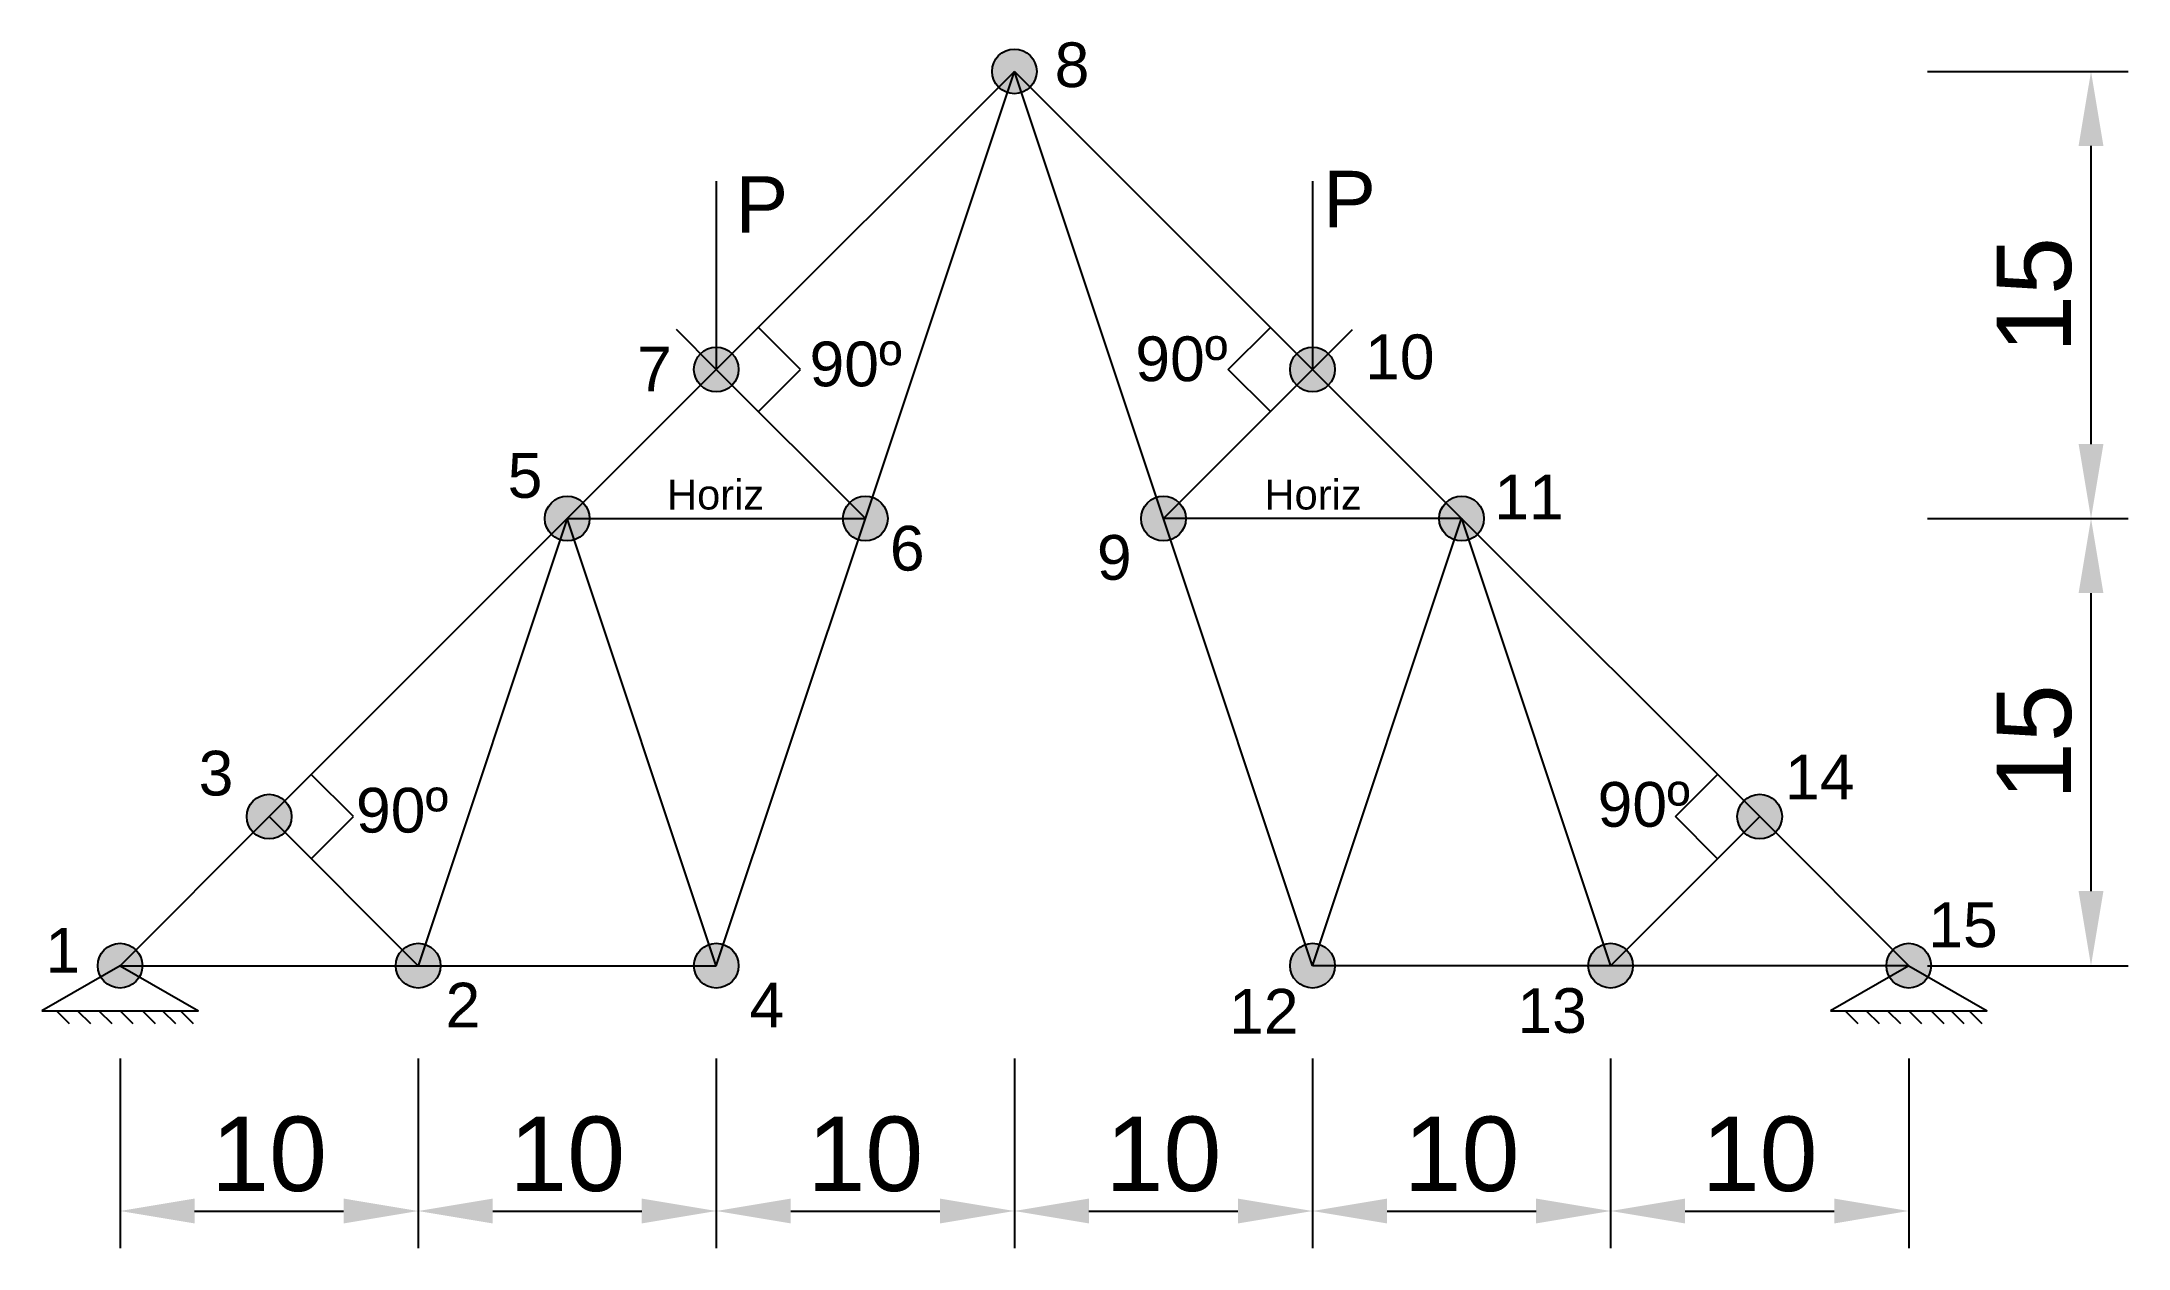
# Model space of a CAD drawing. Header units: millimetres. Extents: x -2.6 to 67.4, y -9.5 to 31.
import ezdxf

# ---------------------------------------------------------------- set-up
doc = ezdxf.new("R2010")
doc.units = ezdxf.units.MM
for name, color, linetype in [('Barras', 5, 'Continuous'), ('Fuerza', 6, 'Continuous'), ('Nodos', 1, 'Continuous'), ('Notaciones', 4, 'Continuous')]:
    doc.layers.add(name, color=color, linetype=linetype)
doc.styles.get("Standard").update_dxf_attribs({"font": 'arial.ttf'})
doc.dimstyles.new('ISO-25', dxfattribs={"dimtxt": 2.5, "dimasz": 2.5, "dimexe": 1.25, "dimexo": 0.625, "dimtad": 1, "dimtxsty": 'Standard', "dimcen": 2.5, "dimadec": 0, "dimazin": 0, "dimtfac": 1, "dimtmove": 0, "dimatfit": 3, "dimfxl": 1, "dimarcsym": 0})

# ---------------------------------------------------------------- blocks, each defined once
blk = doc.blocks.new('ApoyoArticFijo')
for p, q in [((0, 0), (-0.866, -0.5)), ((0, 0), (0.866, -0.5)), ((-0.866, -0.5), (0.866, -0.5)), ((-0.702, -0.5), (-0.561, -0.641)), ((-0.47, -0.5), (-0.328, -0.641)), ((-0.233, -0.5), (-0.092, -0.641)), ((0, -0.5), (0.141, -0.641)), ((0.247, -0.5), (0.389, -0.641)), ((0.47, -0.5), (0.611, -0.641)), ((0.668, -0.5), (0.809, -0.641))]:
    blk.add_line(p, q)
blk = doc.blocks.new('*D2')
at = {"layer": 'Defpoints', "color": 0, "transparency": 16777216}
for p in [(0, -2.486), (10, -2.486), (10, -8.23)]:
    blk.add_point(p, dxfattribs=at)
at = {"layer": 'Notaciones', "color": 0, "lineweight": -2, "transparency": 16777216}
for p, q in [((0, -3.111), (0, -9.48)), ((10, -3.111), (10, -9.48)), ((2.5, -8.23), (7.5, -8.23))]:
    blk.add_line(p, q, dxfattribs=at)
at = {"layer": 'Notaciones', "color": 0, "transparency": 16777216}
for points in [[(2.5, -7.813), (2.5, -8.647), (0, -8.23)], [(7.5, -7.813), (7.5, -8.647), (10, -8.23)]]:
    blk.add_solid(points, dxfattribs=at)
at = {"layer": 'Notaciones', "color": 0, "transparency": 16777216, "insert": (5, -6.329), "char_height": 2.5, "attachment_point": 5}
blk.add_mtext('10', dxfattribs=at)
blk = doc.blocks.new('*D3')
at = {"layer": 'Defpoints', "color": 0, "transparency": 16777216}
for p in [(10, -2.486), (20, -2.486), (20, -8.23)]:
    blk.add_point(p, dxfattribs=at)
at = {"layer": 'Notaciones', "color": 0, "lineweight": -2, "transparency": 16777216}
for p, q in [((10, -3.111), (10, -9.48)), ((20, -3.111), (20, -9.48)), ((12.5, -8.23), (17.5, -8.23))]:
    blk.add_line(p, q, dxfattribs=at)
at = {"layer": 'Notaciones', "color": 0, "transparency": 16777216}
for points in [[(12.5, -7.813), (12.5, -8.647), (10, -8.23)], [(17.5, -7.813), (17.5, -8.647), (20, -8.23)]]:
    blk.add_solid(points, dxfattribs=at)
at = {"layer": 'Notaciones', "color": 0, "transparency": 16777216, "insert": (15, -6.329), "char_height": 2.5, "attachment_point": 5}
blk.add_mtext('10', dxfattribs=at)
blk = doc.blocks.new('*D4')
at = {"layer": 'Defpoints', "color": 0, "transparency": 16777216}
for p in [(20, -2.486), (30, -2.486), (30, -8.23)]:
    blk.add_point(p, dxfattribs=at)
at = {"layer": 'Notaciones', "color": 0, "lineweight": -2, "transparency": 16777216}
for p, q in [((20, -3.111), (20, -9.48)), ((30, -3.111), (30, -9.48)), ((22.5, -8.23), (27.5, -8.23))]:
    blk.add_line(p, q, dxfattribs=at)
at = {"layer": 'Notaciones', "color": 0, "transparency": 16777216}
for points in [[(22.5, -7.813), (22.5, -8.647), (20, -8.23)], [(27.5, -7.813), (27.5, -8.647), (30, -8.23)]]:
    blk.add_solid(points, dxfattribs=at)
at = {"layer": 'Notaciones', "color": 0, "transparency": 16777216, "insert": (25, -6.329), "char_height": 2.5, "attachment_point": 5}
blk.add_mtext('10', dxfattribs=at)
blk = doc.blocks.new('*D5')
at = {"layer": 'Defpoints', "color": 0, "transparency": 16777216}
for p in [(30, -2.486), (40, -2.486), (40, -8.23)]:
    blk.add_point(p, dxfattribs=at)
at = {"layer": 'Notaciones', "color": 0, "lineweight": -2, "transparency": 16777216}
for p, q in [((30, -3.111), (30, -9.48)), ((40, -3.111), (40, -9.48)), ((32.5, -8.23), (37.5, -8.23))]:
    blk.add_line(p, q, dxfattribs=at)
at = {"layer": 'Notaciones', "color": 0, "transparency": 16777216}
for points in [[(32.5, -7.813), (32.5, -8.647), (30, -8.23)], [(37.5, -7.813), (37.5, -8.647), (40, -8.23)]]:
    blk.add_solid(points, dxfattribs=at)
at = {"layer": 'Notaciones', "color": 0, "transparency": 16777216, "insert": (35, -6.329), "char_height": 2.5, "attachment_point": 5}
blk.add_mtext('10', dxfattribs=at)
blk = doc.blocks.new('*D6')
at = {"layer": 'Defpoints', "color": 0, "transparency": 16777216}
for p in [(40, -2.486), (50, -2.486), (50, -8.23)]:
    blk.add_point(p, dxfattribs=at)
at = {"layer": 'Notaciones', "color": 0, "lineweight": -2, "transparency": 16777216}
for p, q in [((40, -3.111), (40, -9.48)), ((50, -3.111), (50, -9.48)), ((42.5, -8.23), (47.5, -8.23))]:
    blk.add_line(p, q, dxfattribs=at)
at = {"layer": 'Notaciones', "color": 0, "transparency": 16777216}
for points in [[(42.5, -7.813), (42.5, -8.647), (40, -8.23)], [(47.5, -7.813), (47.5, -8.647), (50, -8.23)]]:
    blk.add_solid(points, dxfattribs=at)
at = {"layer": 'Notaciones', "color": 0, "transparency": 16777216, "insert": (45, -6.329), "char_height": 2.5, "attachment_point": 5}
blk.add_mtext('10', dxfattribs=at)
blk = doc.blocks.new('*D7')
at = {"layer": 'Defpoints', "color": 0, "transparency": 16777216}
for p in [(50, -2.486), (60, -2.486), (60, -8.23)]:
    blk.add_point(p, dxfattribs=at)
at = {"layer": 'Notaciones', "color": 0, "lineweight": -2, "transparency": 16777216}
for p, q in [((50, -3.111), (50, -9.48)), ((60, -3.111), (60, -9.48)), ((52.5, -8.23), (57.5, -8.23))]:
    blk.add_line(p, q, dxfattribs=at)
at = {"layer": 'Notaciones', "color": 0, "transparency": 16777216}
for points in [[(52.5, -7.813), (52.5, -8.647), (50, -8.23)], [(57.5, -7.813), (57.5, -8.647), (60, -8.23)]]:
    blk.add_solid(points, dxfattribs=at)
at = {"layer": 'Notaciones', "color": 0, "transparency": 16777216, "insert": (55, -6.329), "char_height": 2.5, "attachment_point": 5}
blk.add_mtext('10', dxfattribs=at)
blk = doc.blocks.new('*D8')
at = {"layer": 'Defpoints', "color": 0, "transparency": 16777216}
for p in [(60, 15), (66.115, 15), (60, 0)]:
    blk.add_point(p, dxfattribs=at)
at = {"layer": 'Notaciones', "color": 0, "lineweight": -2, "transparency": 16777216}
for p, q in [((60.625, 15), (67.365, 15)), ((66.115, 2.5), (66.115, 12.5)), ((60.625, 0), (67.365, 0))]:
    blk.add_line(p, q, dxfattribs=at)
at = {"layer": 'Notaciones', "color": 0, "transparency": 16777216}
for points in [[(65.698, 12.5), (66.531, 12.5), (66.115, 15)], [(65.698, 2.5), (66.531, 2.5), (66.115, 0)]]:
    blk.add_solid(points, dxfattribs=at)
at = {"layer": 'Notaciones', "color": 0, "transparency": 16777216, "insert": (64.213, 7.5), "char_height": 2.5, "attachment_point": 5, "rotation": 90}
blk.add_mtext('15', dxfattribs=at)
blk = doc.blocks.new('*D9')
at = {"layer": 'Defpoints', "color": 0, "transparency": 16777216}
for p in [(60, 30), (66.115, 30), (60, 15)]:
    blk.add_point(p, dxfattribs=at)
at = {"layer": 'Notaciones', "color": 0, "lineweight": -2, "transparency": 16777216}
for p, q in [((60.625, 30), (67.365, 30)), ((66.115, 17.5), (66.115, 27.5)), ((60.625, 15), (67.365, 15))]:
    blk.add_line(p, q, dxfattribs=at)
at = {"layer": 'Notaciones', "color": 0, "transparency": 16777216}
for points in [[(65.698, 27.5), (66.531, 27.5), (66.115, 30)], [(65.698, 17.5), (66.531, 17.5), (66.115, 15)]]:
    blk.add_solid(points, dxfattribs=at)
at = {"layer": 'Notaciones', "color": 0, "transparency": 16777216, "insert": (64.213, 22.5), "char_height": 2.5, "attachment_point": 5, "rotation": 90}
blk.add_mtext('15', dxfattribs=at)
blk = doc.blocks.new('*U16')
for p, q in [((1, 0), (0.788, 0.212)), ((0, 0), (1, 0)), ((1, 0), (0.788, -0.212))]:
    blk.add_line(p, q)
blk.add_attdef('TEXFUERZA', (0.274, 0.102), '', height=0.3, rotation=90)
blk = doc.blocks.new('*U14')
for p, q in [((1, 0), (0.788, 0.212)), ((0, 0), (1, 0)), ((1, 0), (0.788, -0.212))]:
    blk.add_line(p, q)
blk.add_attdef('TEXFUERZA', (0.245, 0.057), '', height=0.3, rotation=90)

msp = doc.modelspace()

# ---------------------------------------------------------------- hatches: boundary and pattern name
at = {"layer": 'Nodos'}
h = msp.add_hatch(color=256, dxfattribs=at)
h.dxf.hatch_style = 1
edge = h.paths.add_edge_path()
edge.add_arc((30, 30), 0.75, 0, 360)
h = msp.add_hatch(color=256, dxfattribs=at)
h.dxf.hatch_style = 1
edge = h.paths.add_edge_path()
edge.add_arc((20, 20), 0.75, 0, 360)
h = msp.add_hatch(color=256, dxfattribs=at)
h.dxf.hatch_style = 1
edge = h.paths.add_edge_path()
edge.add_arc((40, 20), 0.75, 0, 360)
h = msp.add_hatch(color=256, dxfattribs=at)
h.dxf.hatch_style = 1
edge = h.paths.add_edge_path()
edge.add_arc((15, 15), 0.75, 0, 360)
h = msp.add_hatch(color=256, dxfattribs=at)
h.dxf.hatch_style = 1
edge = h.paths.add_edge_path()
edge.add_arc((25, 15), 0.75, 0, 360)
h = msp.add_hatch(color=256, dxfattribs=at)
h.dxf.hatch_style = 1
edge = h.paths.add_edge_path()
edge.add_arc((35, 15), 0.75, 0, 360)
h = msp.add_hatch(color=256, dxfattribs=at)
h.dxf.hatch_style = 1
edge = h.paths.add_edge_path()
edge.add_arc((45, 15), 0.75, 0, 360)
h = msp.add_hatch(color=256, dxfattribs=at)
h.dxf.hatch_style = 1
edge = h.paths.add_edge_path()
edge.add_arc((5, 5), 0.75, 0, 360)
h = msp.add_hatch(color=256, dxfattribs=at)
h.dxf.hatch_style = 1
edge = h.paths.add_edge_path()
edge.add_arc((55, 5), 0.75, 0, 360)
h = msp.add_hatch(color=256, dxfattribs=at)
h.dxf.hatch_style = 1
edge = h.paths.add_edge_path()
edge.add_arc((0, 0), 0.75, 0, 360)
h = msp.add_hatch(color=256, dxfattribs=at)
h.dxf.hatch_style = 1
edge = h.paths.add_edge_path()
edge.add_arc((10, 0), 0.75, 0, 360)
h = msp.add_hatch(color=256, dxfattribs=at)
h.dxf.hatch_style = 1
edge = h.paths.add_edge_path()
edge.add_arc((20, 0), 0.75, 0, 360)
h = msp.add_hatch(color=256, dxfattribs=at)
h.dxf.hatch_style = 1
edge = h.paths.add_edge_path()
edge.add_arc((40, 0), 0.75, 0, 360)
h = msp.add_hatch(color=256, dxfattribs=at)
h.dxf.hatch_style = 1
edge = h.paths.add_edge_path()
edge.add_arc((50, 0), 0.75, 0, 360)
h = msp.add_hatch(color=256, dxfattribs=at)
h.dxf.hatch_style = 1
edge = h.paths.add_edge_path()
edge.add_arc((60, 0), 0.75, 0, 360)

# ---------------------------------------------------------------- linework, layer by layer
at = {"layer": 'Barras'}
for p, q in [((20, 20), (30, 30)), ((25, 15), (30, 30)), ((40, 20), (30, 30)), ((35, 15), (30, 30)), ((15, 15), (20, 20)), ((25, 15), (20, 20)), ((35, 15), (40, 20)), ((45, 15), (40, 20)), ((5, 5), (15, 15)), ((15, 15), (10, 0)), ((20, 0), (15, 15)), ((15, 15), (25, 15)), ((20, 0), (25, 15)), ((40, 0), (35, 15)), ((45, 15), (35, 15)), ((40, 0), (45, 15)), ((55, 5), (45, 15)), ((45, 15), (50, 0)), ((0, 0), (5, 5)), ((10, 0), (5, 5)), ((50, 0), (55, 5)), ((60, 0), (55, 5)), ((0, 0), (10, 0)), ((10, 0), (20, 0)), ((50, 0), (40, 0)), ((60, 0), (50, 0))]:
    msp.add_line(p, q, dxfattribs=at)
at = {"layer": 'Nodos'}
for centre in [(30, 30), (20, 20), (40, 20), (15, 15), (25, 15), (35, 15), (45, 15), (5, 5), (55, 5), (0, 0), (10, 0), (20, 0), (40, 0), (50, 0), (60, 0)]:
    msp.add_circle(centre, 0.75, dxfattribs=at)
at = {"layer": 'Notaciones'}
for p, q in [((22.828, 20), (21.414, 21.414)), ((37.172, 20), (38.586, 21.414)), ((21.414, 18.586), (22.828, 20)), ((38.586, 18.586), (37.172, 20)), ((7.828, 5), (6.414, 6.414)), ((52.172, 5), (53.586, 6.414)), ((6.414, 3.586), (7.828, 5)), ((53.586, 3.586), (52.172, 5))]:
    msp.add_line(p, q, dxfattribs=at)

# ---------------------------------------------------------------- block references
at = {"layer": 'Fuerza', "xscale": 6.316951098901153, "yscale": 6.316951098901153, "zscale": 6.316951098901153, "rotation": 270}
for name, p in [('*U14', (40, 26.317)), ('*U16', (20, 26.317))]:
    msp.add_blockref(name, p, dxfattribs=at).add_auto_attribs({'TEXFUERZA': 'P'})
at = {"layer": 'Notaciones', "xscale": 3.03445923318635, "yscale": 3.03445923318635, "zscale": 3.03445923318635}
for p in [(0, 0), (60, 0)]:
    msp.add_blockref('ApoyoArticFijo', p, dxfattribs=at)

# ---------------------------------------------------------------- texts
at = {"layer": 'Notaciones'}
for s, height, p in [('8', 1.5, (31.35, 29.473)), ('90º', 1.5, (34.056, 19.609)), ('10', 1.5, (41.764, 19.675)), ('7', 1.5, (17.344, 19.265)), ('90º', 1.5, (23.127, 19.436)), ('5', 1.5, (13.001, 15.694)), ('Horiz', 1, (18.348, 15.303)), ('Horiz', 1, (38.389, 15.303)), ('11', 1.5, (46.099, 14.973)), ('6', 1.5, (25.823, 13.254)), ('9', 1.5, (32.767, 12.947)), ('3', 1.5, (2.635, 5.709)), ('14', 1.5, (55.851, 5.576)), ('90º', 1.5, (7.913, 4.466)), ('90º', 1.5, (49.564, 4.661)), ('15', 1.5, (60.655, 0.621)), ('1', 1.5, (-2.504, -0.234)), ('2', 1.5, (10.919, -2.072)), ('4', 1.5, (21.111, -2.072)), ('12', 1.5, (37.203, -2.28)), ('13', 1.5, (46.874, -2.255))]:
    msp.add_text(s, height=height, dxfattribs=at).set_placement(p)

# ---------------------------------------------------------------- dimensions: what is measured, and where the dimension line sits
dim = msp.add_linear_dim(base=(66.115, 30), p1=(60, 15), p2=(60, 30), angle=90, dimstyle='ISO-25', override={"dimtmove": 1}, dxfattribs=at)
dim.commit()
dim.dimension.update_dxf_attribs({"geometry": '*D9', "text_midpoint": (64.213, 22.5)})
dim = msp.add_linear_dim(base=(66.115, 15), p1=(60, 0), p2=(60, 15), angle=90, dimstyle='ISO-25', dxfattribs=at)
dim.commit()
dim.dimension.update_dxf_attribs({"geometry": '*D8', "text_midpoint": (64.213, 7.5)})
dim = msp.add_linear_dim(base=(10, -8.23), p1=(0, -2.486), p2=(10, -2.486), dimstyle='ISO-25', dxfattribs=at)
dim.commit()
dim.dimension.update_dxf_attribs({"geometry": '*D2', "text_midpoint": (5, -6.329)})
for base, p1, p2, picture, middle in [((20, -8.23), (10, -2.486), (20, -2.486), '*D3', (15, -6.329)), ((30, -8.23), (20, -2.486), (30, -2.486), '*D4', (25, -6.329)), ((40, -8.23), (30, -2.486), (40, -2.486), '*D5', (35, -6.329)), ((50, -8.23), (40, -2.486), (50, -2.486), '*D6', (45, -6.329)), ((60, -8.23), (50, -2.486), (60, -2.486), '*D7', (55, -6.329))]:
    dim = msp.add_linear_dim(base=base, p1=p1, p2=p2, dimstyle='ISO-25', override={"dimtmove": 1}, dxfattribs=at)
    dim.commit()
    dim.dimension.update_dxf_attribs({"geometry": picture, "text_midpoint": middle})

doc.saveas('drawing.dxf')
